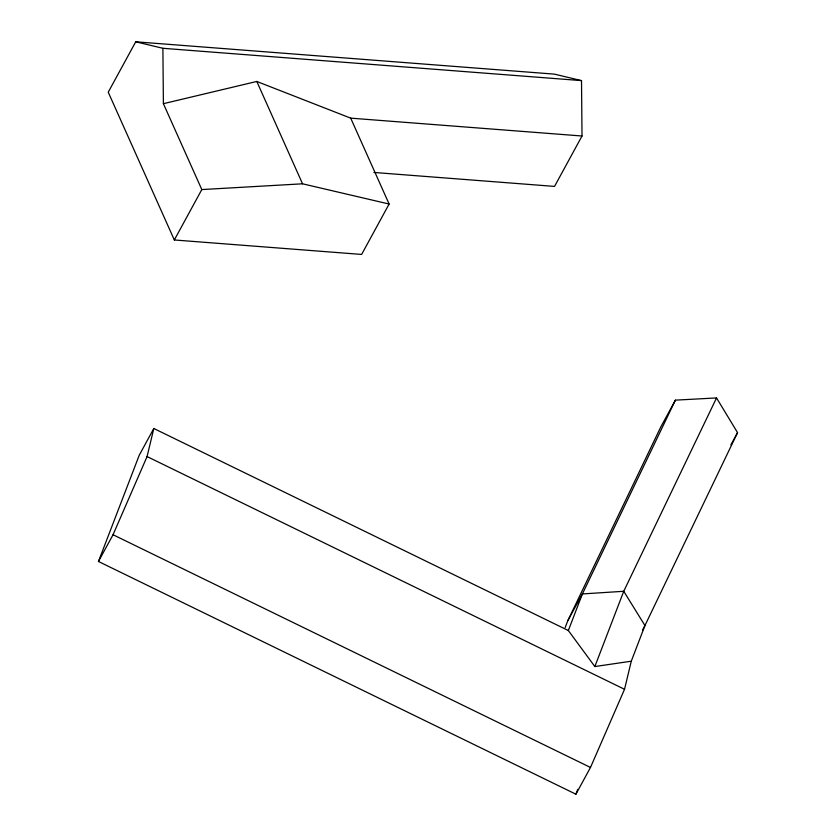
<?xml version="1.0" encoding="UTF-8"?>
<svg xmlns="http://www.w3.org/2000/svg" width="836" height="836" viewBox="0 0 836 836"><rect width="100%" height="100%" fill="white"/><g stroke="black" fill="none" stroke-linecap="round" stroke-linejoin="round"><path stroke-width="1.25" d="M631.274 661.203L624.534 689.292L590.488 767.458L575.91 794.2L98.449 561.478L113.038 534.737L147.073 456.571L153.814 428.492L568.344 630.532L594.845 666.553L631.274 661.203L644.953 625.558L737.551 432.64L716.536 397.936L675.404 400.141L660.816 426.914L567.79 620.72L565.167 627.575M98.449 561.478L139.236 455.233L153.814 428.492M568.344 630.532L582.389 593.936L675.404 400.141M594.845 666.553L623.74 591.282L716.536 397.936M575.91 794.2L577.77 789.351M373.901 172.456L554.54 186.407L582.013 136.007L581.511 80.611L554.341 74.122L135.725 41.8L108.241 92.2L174.327 239.974L361.633 254.437L389.116 204.036L350.702 118.148L256.788 81.458L163.396 103.685L201.81 189.573L174.327 239.974M567.79 620.72L582.389 593.936L623.74 591.282L644.953 625.558L642.529 630.02M730.863 444.898L737.551 432.64M201.81 189.573L302.548 183.805L389.116 204.036M135.725 41.8L162.895 48.289L581.511 80.611M350.702 118.148L582.013 136.007M147.073 456.571L624.534 689.292M113.038 534.737L590.488 767.458M256.788 81.458L302.548 183.805M162.895 48.289L163.396 103.685"/></g></svg>
